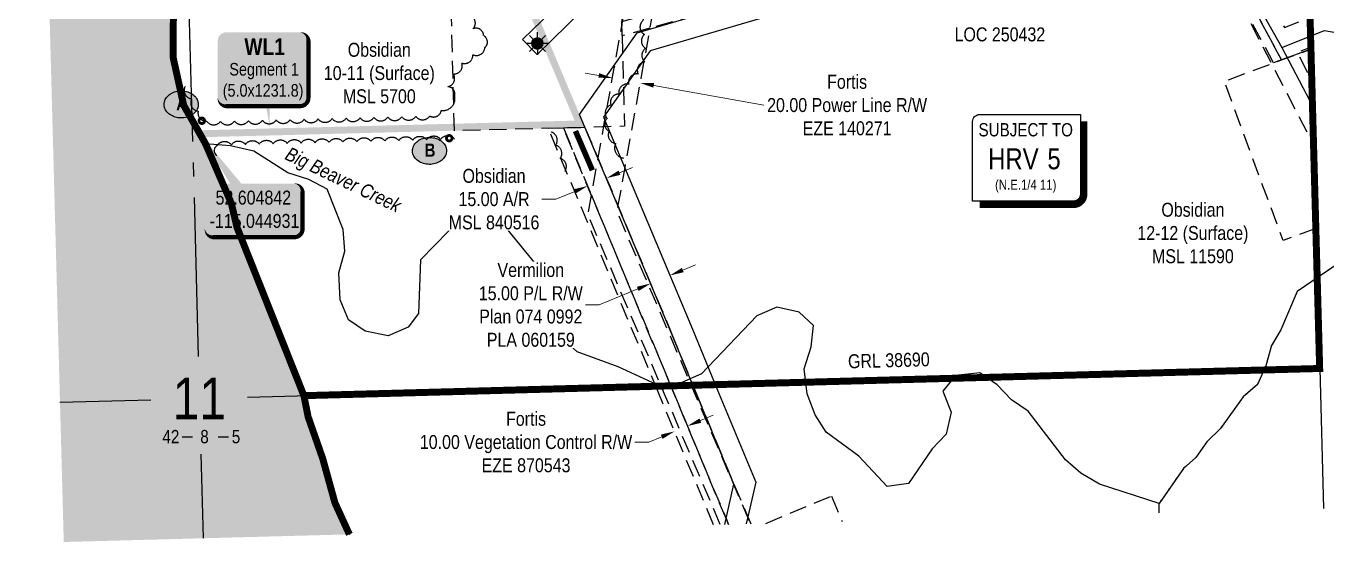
# Model space of a CAD drawing. Extents: x 632269 to 650517, y 5825252 to 5832959.
# Drawn here: x 632269 to 633201, y 5829816 to 5830186 of the extents above; entities that cross this region are included whole.
import ezdxf
from ezdxf.enums import TextEntityAlignment as Align

# ---------------------------------------------------------------- set-up
doc = ezdxf.new("R2010")
doc.units = 0
doc.header["$LTSCALE"] = 5
doc.header["$PDMODE"] = 35
doc.header["$PDSIZE"] = 10
for name, pattern in [('0', [1, 1, 0]), ('CENTERLINEX3', [5, 2.5, -1, 0.5, -1]), ('foc-ACCESSROAD', [3.75, 2.5, -1.25]), ('foc-FLOWLINE', [3.75, 2.5, -1.25]), ('foc-QUARTERLINE', [33, 25, -3, 2, -3]), ('foc-WHEELTRACKS', [2, 0.4, -1.6])]:
    doc.linetypes.add(name, pattern=pattern)
doc.layers.get('Defpoints').update_dxf_attribs({"color": 9})
for name, color, linetype in [('10', 1, 'Continuous'), ('9', 3, 'Continuous'), ('AS-POWER', 104, 'foc-POWER'), ('AS-ROADS', 254, 'Continuous'), ('C-AR', 13, 'foc-ACCESSROAD'), ('C-RW', 13, 'Continuous'), ('C-WS', 13, 'foc-ACCESSROAD'), ('C-WS-S', 8, 'Continuous'), ('CG-NOTES', 7, 'Continuous'), ('CTW', 7, 'Continuous'), ('DETAIL-T', 7, 'Continuous'), ('F-EZE', 190, 'foc-FLOWLINE'), ('F-RW', 190, 'Continuous'), ('F-VCE', 190, 'foc-FLOWLINE'), ('L-SEC', 7, 'Continuous'), ('L-SECLBL', 7, 'Continuous'), ('L-SECQ', 8, 'foc-QUARTERLINE'), ('P-PROPOSED-WL1', 10, 'Continuous'), ('P-STATION', 7, 'Continuous'), ('T-BUSH', 110, '0'), ('T-WATER', 160, 'Continuous'), ('T-WATER-H', 133, 'Continuous'), ('T-WATER-P3', 160, 'foc-WHEELTRACKS'), ('T-WATER-T', 170, 'Continuous')]:
    doc.layers.add(name, color=color, linetype=linetype)
doc.layers.add('AS-FMA BOUNDARY', color=7, linetype='CENTERLINEX3', true_color=0x008f47, transparency=0.7)
doc.layers.add('AS-TRAPPER BOUNDARY', color=7, linetype='CENTERLINEX3', true_color=0xb85c00, transparency=0.6)
doc.layers.add('AS-TRAPPER-T', color=7, linetype='Continuous', true_color=0xc26100)
for name, color, linetype, lineweight in [('C-AR-T', 13, 'Continuous', 9), ('C-WS-T', 13, 'Continuous', 9), ('F-EZE-T', 190, 'Continuous', 9), ('F-RW-T', 190, 'Continuous', 9), ('F-VCE-T', 190, 'Continuous', 9)]:
    doc.layers.add(name, color=color, linetype=linetype, lineweight=lineweight)
doc.styles.add('80', font='ARIALN.TTF', dxfattribs={"height": 10})
doc.styles.add('80CG', font='ARIALN.TTF', dxfattribs={"height": 10})
doc.styles.add('80L', font='ARIALN.TTF', dxfattribs={"height": 10})
doc.styles.add('BOLD', font='ARIALNB.TTF')
doc.styles.add('foc-LtypeFont', font='ARIALN.TTF', dxfattribs={"height": 7.35})
doc.styles.add('HRV', font='ARIALN.TTF', dxfattribs={"height": 3})
doc.styles.add('SIMPLEX', font='ARIALN.TTF')
doc.linetypes.add('foc-POWER', pattern='A,6,-1,["P",foc-LtypeFont,S=0.2,R=0,X=-0.625,Y=-0.75],-1.24,4', length=12.24)
doc.linetypes.add('foc-TOPO-flowdirection-NOLINE', pattern='A,0,[">",foc-LtypeFont,S=0.3,R=0,X=0,Y=-0.945],-20,[">",foc-LtypeFont,S=0.3,R=0,X=0,Y=-0.945],0', length=20)
doc.dimstyles.new('Compass 5 000', dxfattribs={"dimscale": 5, "dimtxt": 9, "dimasz": 2, "dimexe": 0.2, "dimexo": 0.0625, "dimgap": 0.5, "dimtad": 0, "dimtih": 1, "dimtoh": 1, "dimzin": 0, "dimdsep": 46, "dimtxsty": '80CG', "dimcen": 0.1, "dimse1": 1, "dimse2": 1, "dimclrd": 256, "dimclrt": 256, "dimaunit": 1, "dimadec": 4, "dimazin": 0, "dimtfac": 0.06, "dimtofl": 0, "dimtmove": 0, "dimatfit": 1, "dimfxl": 0.2, "dimtolj": 1, "dimtzin": 0, "dimlwd": -1, "dimarcsym": 0})

# ---------------------------------------------------------------- blocks, each defined once
blk = doc.blocks.new('L-SECLBL')
at = {"layer": '9', "color": 7}
for p, q in [((-5.08, -27.83), (-12.29, -27.83)), ((20.7, -27.83), (13.5, -27.83))]:
    blk.add_line(p, q, dxfattribs=at)
at = {"layer": '10', "color": 2, "style": 'SIMPLEX'}
blk.add_attdef('SEC', text='', height=30, dxfattribs=at).set_placement((0, 0), align=Align.MIDDLE)
at = {"layer": '10', "color": 5, "style": '80L'}
blk.add_attdef('TWP', text='', height=9.5, dxfattribs=at).set_placement((-14.43, -27.37), align=Align.MIDDLE_RIGHT)
blk.add_attdef('RGE', text='', height=9.5, dxfattribs=at).set_placement((3.62, -27.37), align=Align.MIDDLE_CENTER)
blk.add_attdef('MER', text='', height=9.5, dxfattribs=at).set_placement((23.17, -27.37), align=Align.MIDDLE_LEFT)
blk = doc.blocks.new('*D384')
at = {"layer": 'C-AR-T', "transparency": 16777216}
for p, q in [((632897.44, 5830286.98), (632894.77, 5830296.62)), ((632910.83, 5830238.62), (632922.45, 5830196.63)), ((632922.45, 5830196.63), (632932.45, 5830196.63))]:
    blk.add_line(p, q, dxfattribs=at)
for points in [[(632899.04, 5830287.42), (632895.83, 5830286.53), (632900.11, 5830277.34)], [(632912.43, 5830239.07), (632909.22, 5830238.18), (632908.16, 5830248.26)]]:
    blk.add_solid(points, dxfattribs=at)
at = {"layer": 'Defpoints', "color": 0, "transparency": 16777216}
for p in [(632900.11, 5830277.34), (632753.42, 5830236.73), (632761.47, 5830207.65)]:
    blk.add_point(p, dxfattribs=at)
at = {"layer": 'C-AR-T', "transparency": 16777216, "insert": (632966.72, 5830196.63), "char_height": 10, "width": 452.2735, "attachment_point": 5, "style": '80CG'}
blk.add_mtext('\\A1;Obsidian\\P30.18 A/R\\PLOC 250432', dxfattribs=at)
blk = doc.blocks.new('*D385')
at = {"layer": 'C-AR-T', "transparency": 16777216}
for p, q in [((632694.16, 5830080.86), (632703.4, 5830084.7)), ((632648.54, 5830061.87), (632638.54, 5830061.87)), ((632662.03, 5830067.49), (632648.54, 5830061.87))]:
    blk.add_line(p, q, dxfattribs=at)
for points in [[(632693.52, 5830082.4), (632694.8, 5830079.32), (632684.93, 5830077.02)], [(632661.39, 5830069.03), (632662.67, 5830065.95), (632671.26, 5830071.33)]]:
    blk.add_solid(points, dxfattribs=at)
at = {"layer": 'Defpoints', "color": 0, "transparency": 16777216}
for p in [(632683.94, 5830079.39), (632670.27, 5830073.7), (632671.26, 5830071.33)]:
    blk.add_point(p, dxfattribs=at)
at = {"layer": 'C-AR-T', "transparency": 16777216, "insert": (632604.26, 5830061.87), "char_height": 10, "attachment_point": 5, "style": '80CG', "bg_fill": 3, "box_fill_scale": 1.1, "bg_fill_color": 256, "bg_fill_true_color": 13158600, "bg_fill_transparency": 0}
blk.add_mtext('\\A1;Obsidian\\P15.00 A/R\\PMSL 840516', dxfattribs=at)
blk = doc.blocks.new('*D389')
at = {"layer": 'Defpoints', "color": 0, "transparency": 16777216}
for p in [(632689.55, 5830151.1), (632708.82, 5830145.27), (632709.23, 5830147.56)]:
    blk.add_point(p, dxfattribs=at)
at = {"layer": 'F-EZE-T', "transparency": 16777216}
for p, q in [((632679.3, 5830150.57), (632669.45, 5830152.34)), ((632718.66, 5830143.5), (632797.66, 5830129.31))]:
    blk.add_line(p, q, dxfattribs=at)
for points in [[(632679.59, 5830152.21), (632679, 5830148.93), (632689.14, 5830148.8)], [(632718.95, 5830145.14), (632718.37, 5830141.86), (632708.82, 5830145.27)]]:
    blk.add_solid(points, dxfattribs=at)
at = {"layer": 'F-EZE-T', "transparency": 16777216, "insert": (632857.25, 5830129.31), "char_height": 10, "attachment_point": 5, "style": '80CG'}
blk.add_mtext('\\A1;Fortis\\P20.00 Power Line R/W\\PEZE 140271', dxfattribs=at)
blk = doc.blocks.new('*D390')
at = {"layer": 'Defpoints', "color": 0, "transparency": 16777216}
for p in [(632713.61, 5830008.24), (632727.43, 5830014.02), (632730.27, 5830007.22)]:
    blk.add_point(p, dxfattribs=at)
at = {"layer": 'F-RW-T', "transparency": 16777216}
for p, q in [((632739.5, 5830011.08), (632748.72, 5830014.94)), ((632707.23, 5829997.58), (632679.68, 5829986.06)), ((632679.68, 5829986.06), (632669.68, 5829986.06))]:
    blk.add_line(p, q, dxfattribs=at)
for points in [[(632738.85, 5830012.62), (632740.14, 5830009.54), (632730.27, 5830007.22)], [(632706.59, 5829999.12), (632707.87, 5829996.05), (632716.46, 5830001.44)]]:
    blk.add_solid(points, dxfattribs=at)
at = {"layer": 'F-RW-T', "transparency": 16777216, "insert": (632630.59, 5829986.06), "char_height": 10, "attachment_point": 5, "style": '80CG', "bg_fill": 3, "box_fill_scale": 1.1, "bg_fill_color": 256, "bg_fill_true_color": 13158600, "bg_fill_transparency": 0}
blk.add_mtext('\\A1;Vermilion\\P15.00 P/L R/W\\PPlan 074 0992\\PPLA 060159', dxfattribs=at)
blk = doc.blocks.new('*D394')
at = {"layer": 'Defpoints', "color": 0, "transparency": 16777216}
for p in [(632690.14, 5829999.93), (632699.38, 5830003.77), (632733.62, 5829895.44)]:
    blk.add_point(p, dxfattribs=at)
at = {"layer": 'F-VCE-T', "transparency": 16777216}
for p, q in [((632752.09, 5829903.13), (632761.33, 5829906.97)), ((632715.11, 5829887.74), (632705.11, 5829887.74)), ((632724.39, 5829891.6), (632715.11, 5829887.74))]:
    blk.add_line(p, q, dxfattribs=at)
for points in [[(632751.45, 5829904.67), (632752.74, 5829901.59), (632742.86, 5829899.29)], [(632723.75, 5829893.14), (632725.03, 5829890.06), (632733.62, 5829895.44)]]:
    blk.add_solid(points, dxfattribs=at)
at = {"layer": 'F-VCE-T', "transparency": 16777216, "insert": (632627.18, 5829887.74), "char_height": 10, "attachment_point": 5, "style": '80CG'}
blk.add_mtext('\\A1;Fortis\\P10.00 Vegetation Control R/W\\PEZE 870543', dxfattribs=at)
blk = doc.blocks.new('GAS')
h = blk.add_hatch(color=255)
h.dxf.hatch_style = 1
edge = h.paths.add_edge_path()
edge.add_arc((0, 0), 0.9, 0, 360)
for p, q in [((-0.81, 0), (-1.62, 0)), ((-0.57, 0.57), (-1.14, 1.14)), ((0, 0.81), (0, 1.62)), ((0.57, 0.57), (1.14, 1.14)), ((1.62, 0), (0.81, 0)), ((-0.57, -0.57), (-1.14, -1.14)), ((0, -0.81), (0, -1.62)), ((1.14, -1.14), (0.57, -0.57))]:
    blk.add_line(p, q)
blk.add_circle((0, 0), 0.8)
blk = doc.blocks.new('HRV')
blk.add_lwpolyline([(-35.14, 31.6), (37.21, 31.6), (37.21, -25.54, -0.414214), (32.21, -30.54), (-40.14, -30.54), (-40.14, 26.6, -0.414214)], format="xyb", close=True)
at = {"const_width": 5, "flags": 128}
blk.add_lwpolyline([(-35.14, -33.04), (32.21, -33.04, 0.414214), (39.71, -25.54), (39.71, 26.6)], format="xyb", dxfattribs=at)
at = {"style": '80L'}
blk.add_text('SUBJECT TO', height=9.5, dxfattribs=at).set_placement((-2.01, 13.06), align=Align.BOTTOM_CENTER)
blk.add_attdef('(N.W.1/4 00)', text='', height=7.12, dxfattribs=at).set_placement((-2.01, -24.45), align=Align.BOTTOM_CENTER)
at = {"layer": 'CTW', "color": 3, "style": 'HRV'}
blk.add_text('HRV', height=15, dxfattribs=at).set_placement((-10.88, -0.18), align=Align.MIDDLE_CENTER)
blk.add_attdef('0', text='', height=15, dxfattribs=at).set_placement((18.28, -0.18), align=Align.MIDDLE_CENTER)
blk = doc.blocks.new('*U721')
h = blk.add_hatch(color=254)
edge = h.paths.add_edge_path()
edge.add_line((-26.5, -34.46), (26.5, -34.46))
edge.add_arc((26.5, -28.46), 6, 270, 360)
edge.add_line((32.5, -28.46), (32.5, 12.5))
edge.add_arc((26.5, 12.5), 6, 0, 90)
edge.add_line((26.5, 18.5), (-26.5, 18.5))
edge.add_arc((-26.5, 12.5), 6, 90, 180)
edge.add_line((-32.5, 12.5), (-32.5, -28.46))
edge.add_arc((-26.5, -28.46), 6, 180, 270)
at = {"color": 1, "true_color": 0xff1414, "flags": 128}
blk.add_lwpolyline([(-26.5, -34.46, 3, 3, 0), (26.5, -34.46, 3, 3, 0.414214), (32.5, -28.46, 3, 3, 0), (32.5, 12.5, 3, 0, 0.414214), (26.5, 18.5, 0, 0, 0), (-26.5, 18.5, 0, 0, 0.414214), (-32.5, 12.5, 0, 0, 0), (-32.5, -28.46, 0, 3, 0.414214)], format="xyseb", close=True, dxfattribs=at)
blk.add_lwpolyline([(4.91, -50.47, 0, 7.5, 0), (0, 0, 0, 0, 0)], format="xyseb", dxfattribs=at)
at = {"color": 1, "true_color": 0xff1414}
for tag, p, height, style in [('TEMP_AREA_W1_001', (-9.21, 2.24), 12, 'BOLD'), ('ENTER_TEXT_001', (-30.66, -12.93), 9, '80')]:
    blk.add_attdef(tag, p, '', height=height, dxfattribs=dict(at, style=style))
blk = doc.blocks.new('*U723')
h = blk.add_hatch(color=254)
edge = h.paths.add_edge_path()
edge.add_line((-29, -20), (29, -20))
edge.add_arc((29, -14), 6, 270, 360)
edge.add_line((35, -14), (35, 12.5))
edge.add_arc((29, 12.5), 6, 0, 90)
edge.add_line((29, 18.5), (-29, 18.5))
edge.add_arc((-29, 12.5), 6, 90, 180)
edge.add_line((-35, 12.5), (-35, -14))
edge.add_arc((-29, -14), 6, 180, 270)
at = {"color": 1, "flags": 128}
blk.add_lwpolyline([(-38.6, 54.19, 0, 10, 0), (0, 0, 5, 5, 0)], format="xyseb", dxfattribs=at)
blk.add_lwpolyline([(-29, -20, 3, 3, 0), (29, -20, 3, 3, 0.414214), (35, -14, 3, 3, 0), (35, 12.5, 3, 0, 0.414214), (29, 18.5, 0, 0, 0), (-29, 18.5, 0, 0, 0.414214), (-35, 12.5, 0, 0, 0), (-35, -14, 0, 3, 0.414214)], format="xyseb", close=True, dxfattribs=at)
at = {"color": 1, "style": '80'}
blk.add_attdef('ENTER_TEXT_001', (-37.03, -4.99), '', height=10, dxfattribs=at)
blk = doc.blocks.new('AA')
at = {"const_width": 4}
blk.add_lwpolyline([(-1, 0, 1), (1, 0, 1)], format="xyb", close=True, dxfattribs=at)
blk.add_circle((0, 0), 2)
blk = doc.blocks.new('Route_Letters')
h = blk.add_hatch(color=255)
h.dxf.hatch_style = 1
edge = h.paths.add_edge_path()
edge.add_ellipse((-0.12, 0.46), major_axis=(-11.97, 0), ratio=0.789318, start_angle=0, end_angle=360)
at = {"color": 5}
blk.add_open_spline([(-12.34, 0.46), (-12.34, -0.25), (-12.24, -0.97), (-11.72, -2.79), (-11.14, -3.88), (-9.56, -5.81), (-8.54, -6.66), (-6.22, -8.02), (-4.9, -8.54), (-2.12, -9.17), (-0.66, -9.3), (2.22, -9.13), (3.64, -8.84), (6.27, -7.89), (7.48, -7.22), (9.54, -5.6), (10.38, -4.64), (11.6, -2.54), (11.97, -1.4), (12.18, 0.91), (12.02, 2.08), (11.2, 4.3), (10.54, 5.35), (8.8, 7.2), (7.72, 7.99), (5.29, 9.24), (3.93, 9.68), (1.11, 10.18), (-0.35, 10.23), (-3.22, 9.91), (-4.61, 9.55), (-7.16, 8.47), (-8.32, 7.75), (-10.24, 6.02), (-11, 5.02), (-12.05, 2.86), (-12.32, 1.7), (-12.34, 0.52), (-12.34, 0.49), (-12.34, 0.46)], degree=3, knots=[0, 0, 0, 0, 0.219529, 0.219529, 0.575727, 0.575727, 0.931924, 0.931924, 1.288121, 1.288121, 1.644318, 1.644318, 2.000515, 2.000515, 2.356712, 2.356712, 2.712909, 2.712909, 3.069107, 3.069107, 3.425304, 3.425304, 3.781501, 3.781501, 4.137698, 4.137698, 4.493895, 4.493895, 4.850092, 4.850092, 5.20629, 5.20629, 5.562487, 5.562487, 5.918684, 5.918684, 6.274881, 6.274881, 6.283185, 6.283185, 6.283185, 6.283185], dxfattribs=at)
at = {"color": 14, "style": 'BOLD'}
blk.add_attdef('A', text='', height=9.5, dxfattribs=at).set_placement((0.22, 0.98), align=Align.MIDDLE)

msp = doc.modelspace()

# ---------------------------------------------------------------- hatches: boundary and pattern name
at = {"layer": 'P-PROPOSED-WL1', "linetype": 'Continuous'}
h = msp.add_hatch(color=256, dxfattribs=at)
h.dxf.hatch_style = 1
h.paths.add_polyline_path([(633143.391, 5830743.585), (633148.462, 5830743.72), (633134.27, 5830646.122), (633049.475, 5830324.253), (633035.427, 5830310.009), (632633.768, 5830198.22), (632669.413, 5830113.394), (632394.867, 5830106.308), (632392.074, 5830111.236), (632661.971, 5830118.202), (632626.962, 5830201.515), (633032.803, 5830314.467), (633044.981, 5830326.814), (633129.364, 5830647.122)])
at = {"layer": 'T-WATER-H'}
h = msp.add_hatch(color=256, dxfattribs=at)
h.dxf.hatch_style = 1
h.paths.add_polyline_path([(632461.181, 5830825.267), (632460.555, 5830796.991), (632467.453, 5830745.641), (632468.847, 5830731.716), (632467.863, 5830725.529), (632454.337, 5830640.505), (632452.416, 5830620.301), (632452.416, 5830620.301), (632440.74, 5830551.469), (632429.74, 5830520.304), (632420.906, 5830487.186), (632408.131, 5830458.696), (632402.762, 5830442.722), (632399.759, 5830424.011), (632396.386, 5830346.258), (632383.306, 5830286.725), (632377.739, 5830261.386), (632374.94, 5830223.19), (632374.369, 5830182.943), (632374.445, 5830162.906), (632381.894, 5830129.197), (632387.827, 5830118.728), (632397.532, 5830101.607), (632416.026, 5830058.91), (632420.079, 5830041.663), (632468.012, 5829921.046), (632471.065, 5829905.798), (632481.507, 5829875.893), (632490.257, 5829844.215), (632500.6, 5829821.604), (632295.942, 5829816.143), (632268.897, 5830820.257)])

# ---------------------------------------------------------------- linework, layer by layer
at = {"layer": 'AS-FMA BOUNDARY', "const_width": 4.998, "flags": 128}
msp.add_lwpolyline([(632461.181, 5830825.267), (632460.555, 5830796.991), (632467.453, 5830745.641), (632468.847, 5830731.716), (632467.863, 5830725.529), (632454.337, 5830640.505), (632452.416, 5830620.301), (632452.416, 5830620.301), (632440.74, 5830551.469), (632429.74, 5830520.304), (632420.906, 5830487.186), (632408.131, 5830458.696), (632402.762, 5830442.722), (632399.759, 5830424.011), (632396.386, 5830346.258), (632383.306, 5830286.725), (632377.739, 5830261.386), (632374.94, 5830223.19), (632374.369, 5830182.943), (632374.445, 5830162.906), (632381.894, 5830129.197), (632387.827, 5830118.728), (632397.532, 5830101.607), (632416.026, 5830058.91), (632420.079, 5830041.663), (632468.012, 5829921.046), (632471.065, 5829905.798), (632481.507, 5829875.893), (632490.257, 5829844.215), (632500.6, 5829821.604)], dxfattribs=at)
at = {"layer": 'AS-POWER'}
msp.add_line((633168.741, 5830170.511), (633191.156, 5830127.931), dxfattribs=at)
at = {"layer": 'AS-POWER', "flags": 128}
for points in [[(633079.573, 5830337.786), (633135.454, 5830229.702), (633168.741, 5830170.511)], [(633168.741, 5830170.511), (633199.271, 5830182.926), (633342.398, 5830157.508), (633469.948, 5829945.033), (633533.864, 5829842.511)]]:
    msp.add_lwpolyline(points, dxfattribs=at)
at = {"layer": 'AS-ROADS', "const_width": 3.999, "flags": 128}
msp.add_lwpolyline([(632662.608, 5830110.768), (632674.718, 5830082.598)], dxfattribs=at)
at = {"layer": 'AS-TRAPPER BOUNDARY', "const_width": 4.998, "flags": 128}
msp.add_lwpolyline([(632467.858, 5830725.496), (633173.868, 5830744.401), (633195.859, 5829940.523), (632468.012, 5829921.046)], dxfattribs=at)
at = {"layer": 'C-AR'}
msp.add_lwpolyline([(633180.346, 5830166.045), (633168.571, 5830161.683), (633077.135, 5830330.44), (633081.374, 5830346.439), (633088.599, 5830373.712), (633093.455, 5830364.622), (633186.95, 5830191.251), (633189.11, 5830187.245), (633189.56, 5830170.81), (633189.596, 5830169.471), (633180.346, 5830166.045)], close=True, dxfattribs=at)
for points in [[(632772.208, 5829828.787), (632770.489, 5829832.918), (632732.557, 5829924.049), (632653.919, 5830112.994), (632669.413, 5830113.394), (632731.233, 5829966.279), (632748.337, 5829924.494), (632776.174, 5829857.647), (632786.158, 5829834.14), (632788.251, 5829829.212)], [(632799.111, 5829829.499), (632846.105, 5829849.059), (632853.646, 5829830.941)]]:
    msp.add_lwpolyline(points, dxfattribs=at)
at = {"layer": 'C-RW', "flags": 128}
msp.add_lwpolyline([(632624.701, 5830176.385), (632635.155, 5830165.635), (632667.715, 5830197.296), (633020.547, 5830295.495), (633063.147, 5830329.81), (633144.087, 5830644.165), (633158.603, 5830743.992), (633143.391, 5830743.585), (633129.364, 5830647.122), (633049.866, 5830338.367), (633013.548, 5830309.112), (632660.006, 5830210.716)], close=True, dxfattribs=at)
at = {"layer": 'C-WS', "flags": 128}
for points in [[(632575.881, 5830110.98), (632572.717, 5830232.75), (632694.508, 5830235.947), (632695.724, 5830189.335), (632697.686, 5830114.124)], [(633193.113, 5830040.933), (633169.644, 5830032.215), (633127.499, 5830146.406), (633161.418, 5830159.022), (633162.888, 5830159.569), (633168.571, 5830161.683), (633180.346, 5830166.045), (633189.596, 5830169.471), (633190.212, 5830146.965), (633191.339, 5830105.762), (633191.47, 5830100.991), (633191.844, 5830087.322), (633193.113, 5830040.933)]]:
    msp.add_lwpolyline(points, close=True, dxfattribs=at)
at = {"layer": 'F-EZE', "flags": 128}
msp.add_lwpolyline([(632766.393, 5829828.634), (632725.728, 5829923.857), (632671.53, 5830050.769), (632674.028, 5830064.676), (632678.857, 5830091.56), (632682.717, 5830113.057), (632683.727, 5830118.674), (632684.164, 5830121.11), (632690.448, 5830156.096), (632699.642, 5830207.293), (632985.663, 5830285.644), (632993.552, 5830290.578), (632996.809, 5830292.616), (633006.75, 5830298.834), (633030.547, 5830313.717), (633036.008, 5830317.132), (633043.456, 5830321.791), (633059.183, 5830331.626), (633070.47, 5830342.782), (633072.65, 5830359.639), (633057.732, 5830366.986), (633114.633, 5830607.33), (633119.289, 5830626.997), (633138.893, 5830709.811), (633146.91, 5830743.679), (633167.591, 5830744.233), (633080.86, 5830377.884), (633088.644, 5830373.881), (633094.313, 5830371.259), (633093.455, 5830364.622), (633090.261, 5830339.911), (633170.598, 5830184.882), (633186.95, 5830191.251), (633188.979, 5830192.041), (633189.11, 5830187.245), (633189.56, 5830170.81), (633179.84, 5830167.024), (633190.212, 5830146.965), (633191.339, 5830105.762), (633191.47, 5830100.991), (633161.418, 5830159.022), (633123.286, 5830232.657), (633077.315, 5830321.435), (633075.929, 5830320.064), (633073.839, 5830317.999), (633071.662, 5830315.849), (633012.631, 5830278.927), (633008.236, 5830276.178), (632999.432, 5830270.672), (632993.777, 5830267.135), (632717.093, 5830191.343), (632715.941, 5830184.931), (632715.535, 5830182.672), (632711.442, 5830159.879), (632697.939, 5830084.698), (632693.066, 5830057.571), (632692.267, 5830053.121), (632747.211, 5829924.462), (632786.027, 5829833.57), (632787.892, 5829829.202)], dxfattribs=at)
at = {"layer": 'F-RW'}
msp.add_lwpolyline([(632769.523, 5829828.716), (632770.489, 5829832.918), (632776.174, 5829857.647), (632748.337, 5829924.494), (632731.233, 5829966.279), (632665.569, 5830122.542), (632706.906, 5830181.113), (632999.984, 5830267.338), (632973.833, 5830356.429), (632985.971, 5830384.096), (633050.136, 5830439.598), (633059.946, 5830428.257), (632998.342, 5830374.97), (632989.76, 5830355.409), (633018.593, 5830257.182), (632716.147, 5830168.201), (632682.601, 5830120.669), (632746.467, 5829968.691), (632764.394, 5829924.946), (632791.867, 5829858.974), (632786.158, 5829834.14), (632785.005, 5829829.126)], dxfattribs=at)
at = {"layer": 'F-VCE'}
for points in [[(632715.876, 5830184.567), (632695.993, 5830179.034), (632695.724, 5830189.335), (633067.199, 5830292.723), (633074.901, 5830321.96), (633075.929, 5830320.064), (633081.857, 5830309.121), (633075.405, 5830284.63), (632715.876, 5830184.567)], [(633168.571, 5830161.683), (633162.888, 5830159.569), (633123.287, 5830232.657), (633081.844, 5830309.145), (633075.929, 5830320.064), (633074.893, 5830321.976), (633077.135, 5830330.44), (633168.571, 5830161.683)]]:
    msp.add_lwpolyline(points, close=True, dxfattribs=at)
msp.add_lwpolyline([(632761.488, 5829828.504), (632721.844, 5829923.747), (632643.195, 5830112.718), (632653.919, 5830112.994), (632674.028, 5830064.676), (632732.557, 5829924.049), (632770.489, 5829832.918), (632772.208, 5829828.787)], dxfattribs=at)
at = {"layer": 'L-SEC'}
for p, q in [((633173.868, 5830744.401), (633195.859, 5829940.523)), ((633195.859, 5829940.523), (633198.607, 5829840.064))]:
    msp.add_line(p, q, dxfattribs=at)
at = {"layer": 'L-SECQ'}
for p, q in [((632371.524, 5830722.916), (632392.367, 5829949.03)), ((632427.658, 5829919.972), (633195.859, 5829940.523)), ((632293.242, 5829916.376), (632358.423, 5829918.12)), ((632394.25, 5829879.079), (632395.873, 5829818.834))]:
    msp.add_line(p, q, dxfattribs=at)
at = {"layer": 'T-BUSH', "flags": 128}
for points in [[(632576.054, 5830135.818, 0.4937487), (632571.104, 5830142.488, 0.5205671), (632575.158, 5830151.626, 0.5205671), (632581.265, 5830159.382, 0.5205671), (632589.084, 5830165.464, 0.5205671), (632597.696, 5830170.54, 0.5205671), (632596.805, 5830179.129, 0.5205671), (632589.372, 5830184.123, 0.5205671), (632586.941, 5830193.82, 0.5205671), (632587.986, 5830203.262, 0.5205671), (632592.146, 5830212.058, 0.5205671), (632602.055, 5830213.38, 0.5205671), (632605.278, 5830206.02, 0.5205671), (632611.808, 5830204.679, 0.5205671), (632621.226, 5830208.032, 0.5205671), (632629.957, 5830207.843, 0.5205671), (632638.292, 5830204.183, 0.5205671), (632648.151, 5830205.835, 0.5205671), (632657.999, 5830207.549, 0.5205671), (632667.821, 5830209.412, 0.5205671), (632676.61, 5830206.338, 0.5205671), (632686.201, 5830208.549, 0.5205671), (632695.857, 5830211.139, 0.5205671), (632705.513, 5830213.728, 0.5205671), (632715.144, 5830216.405, 0.5205671), (632724.768, 5830219.108, 0.5205671), (632734.393, 5830221.812, 0.5205671), (632744.017, 5830224.515, 0.5205671), (632753.641, 5830227.218, 0.5205671), (632763.265, 5830229.921, 0.5205671), (632772.888, 5830232.63, 0.5205671), (632782.508, 5830235.348, 0.5205671), (632792.105, 5830238.144, 0.5205671), (632801.623, 5830241.2, 0.5205671), (632811.141, 5830244.256, 0.5205671), (632820.659, 5830247.313, 0.5205671), (632830.179, 5830250.362, 0.5205671), (632839.767, 5830253.192, 0.5205671), (632849.355, 5830256.022, 0.5205671), (632858.943, 5830258.852, 0.5205671), (632868.53, 5830261.682, 0.5205671), (632878.149, 5830264.404, 0.5205671), (632887.778, 5830267.09, 0.5205671), (632897.408, 5830269.776, 0.5205671), (632907.037, 5830272.462, 0.5205671), (632916.666, 5830275.148, 0.5205671), (632925.247, 5830279.786, 0.5205671), (632934.26, 5830283.501, 0.5205671), (632943.977, 5830285.849, 0.5205671), (632953.694, 5830288.196, 0.5205671), (632963.07, 5830291.566, 0.5205671), (632972.244, 5830295.536, 0.5205671), (632981.419, 5830299.506, 0.5205671), (632986.412, 5830305.643, 0.5205671), (632984.132, 5830316.541)], [(633080.435, 5830310.231, 0.5205671), (633075.591, 5830316.766, 0.5205671), (633069.211, 5830309.07, 0.5205671), (633062.831, 5830301.374, 0.5205671), (633054.498, 5830296.069, 0.5205671), (633045.682, 5830291.356, 0.5205671), (633036.903, 5830286.575, 0.5205671), (633028.158, 5830281.732, 0.5205671), (633019.731, 5830276.769, 0.5205671), (633023.079, 5830267.35, 0.5205671), (633026.295, 5830257.979, 0.5205671), (633017.581, 5830253.081, 0.5205671), (633008.426, 5830249.571, 0.5205671), (632998.504, 5830250.18, 0.5205671), (632992.406, 5830256.141, 0.5205671), (632987.262, 5830262.941, 0.5205671), (632977.417, 5830261.565, 0.5205671), (632967.661, 5830259.385, 0.5205671), (632957.905, 5830257.205, 0.5205671), (632948.149, 5830255.025, 0.5205671), (632938.279, 5830253.467, 0.5205671), (632928.385, 5830252.035, 0.5205671), (632918.596, 5830250.087, 0.5205671), (632908.924, 5830247.558, 0.5205671), (632899.253, 5830245.029, 0.5205671), (632889.581, 5830242.5, 0.5205671), (632879.91, 5830239.971, 0.5205671), (632870.506, 5830236.644, 0.5205671), (632861.268, 5830232.823, 0.5205671), (632852.83, 5830227.678, 0.5205671), (632845.143, 5830221.286, 0.5205671), (632835.586, 5830219.212, 0.5205671), (632825.666, 5830217.972, 0.5205671), (632815.746, 5830216.732, 0.5205671), (632805.827, 5830215.492, 0.5205671), (632795.907, 5830214.252, 0.5205671), (632785.995, 5830212.967, 0.5205671), (632776.159, 5830211.179, 0.5205671), (632766.324, 5830209.391, 0.5205671), (632756.488, 5830207.603, 0.5205671), (632746.653, 5830205.815, 0.5205671), (632737.101, 5830203.137, 0.5205671), (632728.047, 5830198.9, 0.5205671), (632718.985, 5830194.678, 0.5205671), (632710.948, 5830189.881, 0.5205671), (632711.961, 5830179.936, 0.5205671), (632712.975, 5830169.99, 0.5205671), (632712.386, 5830160.374, 0.5205671), (632707.54, 5830151.63, 0.5205671), (632700.724, 5830144.36, 0.5205671), (632693.705, 5830137.242, 0.5205671), (632687.943, 5830129.457, 0.5205671), (632685.256, 5830119.836, 0.5205671), (632686.751, 5830110.686, 0.5205671), (632691.422, 5830101.847, 0.5205671), (632696.967, 5830091.353, 0.5205671)], [(632382.848, 5830142.635, 0.5205671), (632387.574, 5830133.827, 0.5205671), (632392.3, 5830125.018, 0.5205671), (632398.327, 5830117.858, 0.5205671), (632408.267, 5830117.654, 0.5205671), (632418.26, 5830117.912, 0.5205671), (632428.254, 5830118.17, 0.5205671), (632438.247, 5830118.428, 0.5205671), (632448.241, 5830118.685, 0.5205671), (632458.234, 5830118.943, 0.5205671), (632468.228, 5830119.201, 0.5205671), (632478.221, 5830119.459, 0.5205671), (632488.214, 5830119.717, 0.5205671), (632498.208, 5830119.975, 0.5205671), (632508.201, 5830120.233, 0.5205671), (632518.195, 5830120.491, 0.5205671), (632528.188, 5830120.749, 0.5205671), (632538.182, 5830121.007, 0.5205671), (632548.175, 5830121.265, 0.5205671), (632558.168, 5830121.523, 0.5205671), (632566.489, 5830125.475, 0.5205671), (632576.054, 5830135.818, 0.5205671)], [(632405.581, 5830093.126, -0.5205671), (632406.089, 5830100.597, -0.5205671), (632416.083, 5830100.855, -0.5205671), (632426.076, 5830101.113, -0.5205671), (632436.07, 5830101.371, -0.5205671), (632446.063, 5830101.629, -0.5205671), (632456.056, 5830101.887, -0.5205671), (632466.05, 5830102.145, -0.5205671), (632476.043, 5830102.403, -0.5205671), (632486.037, 5830102.661, -0.5205671), (632496.03, 5830102.919, -0.5205671), (632506.024, 5830103.177, -0.5205671), (632516.017, 5830103.435, -0.5205671), (632526.01, 5830103.693, -0.5205671), (632536.004, 5830103.951, -0.5205671), (632545.997, 5830104.209, -0.5205671), (632555.991, 5830104.467, -0.5205671), (632565.984, 5830104.724, -0.5205671), (632575.978, 5830104.982)], [(632654.948, 5830081.727, 0.5205671), (632651.684, 5830091.175, 0.5205671), (632648.42, 5830100.624, 0.5205671), (632645.155, 5830110.073)]]:
    msp.add_lwpolyline(points, format="xyb", dxfattribs=at)
at = {"layer": 'T-WATER'}
msp.add_lwpolyline([(632374.94, 5830223.19), (632374.369, 5830182.943), (632374.445, 5830162.906), (632381.894, 5830129.197), (632387.827, 5830118.728), (632397.532, 5830101.607), (632416.026, 5830058.91), (632420.079, 5830041.663), (632468.012, 5829921.046), (632471.065, 5829905.798), (632481.507, 5829875.893), (632490.257, 5829844.215), (632500.6, 5829821.604)], dxfattribs=at)
at = {"layer": 'T-WATER', "flags": 128}
msp.add_lwpolyline([(633080.889, 5829836.951), (633080.764, 5829843.673), (633038.076, 5829857.521), (633024.839, 5829865.446), (633013.817, 5829875.148), (632986.944, 5829909.961), (632974.948, 5829918.152), (632964.837, 5829928.903), (632952.383, 5829937.353), (632934.8, 5829935.389), (632925.949, 5829924.241), (632931.89, 5829909.224), (632928.287, 5829893.323), (632918.192, 5829882.825), (632901.217, 5829858.109), (632885.859, 5829855.959), (632865.638, 5829877.655), (632842.165, 5829894.956), (632834.469, 5829907.348), (632828.725, 5829922.235), (632826.499, 5829940.271), (632831.54, 5829956.114), (632833.25, 5829971.353), (632822.817, 5829980.796), (632806.85, 5829984.459), (632792.552, 5829978.324), (632752.82, 5829936.722), (632738.719, 5829930.522), (632721.136, 5829928.756), (632693.232, 5829941.788), (632663.702, 5829952.398), (632653.008, 5829962.167), (632638.642, 5830009.71), (632611.052, 5830043.736), (632597.755, 5830050.088), (632581.347, 5830048.915), (632551.447, 5830018.399), (632550.216, 5829980.015), (632542.668, 5829970.244), (632528.371, 5829964.044), (632512.012, 5829967.382), (632500.015, 5829975.507), (632494.012, 5829989.801), (632493.155, 5830009.023), (632497.348, 5830024.662), (632496.243, 5830040.223), (632484.693, 5830069.076), (632471.589, 5830075.891), (632456.467, 5830080.736), (632432.02, 5830096.206), (632415.528, 5830100.067), (632397.532, 5830101.606)], dxfattribs=at)
at = {"layer": 'T-WATER', "linetype": 'foc-TOPO-flowdirection-NOLINE', "flags": 128}
msp.add_lwpolyline([(633080.889, 5829836.951), (633080.764, 5829843.673), (633038.076, 5829857.521), (633024.839, 5829865.446), (633013.817, 5829875.148), (632986.944, 5829909.961), (632974.948, 5829918.152), (632964.837, 5829928.903), (632952.383, 5829937.353), (632934.8, 5829935.389), (632925.949, 5829924.241), (632931.89, 5829909.224), (632928.287, 5829893.323), (632918.192, 5829882.825), (632901.217, 5829858.109), (632885.859, 5829855.959), (632865.638, 5829877.655), (632842.165, 5829894.956), (632834.469, 5829907.348), (632828.725, 5829922.235), (632826.499, 5829940.271), (632831.54, 5829956.114), (632833.25, 5829971.353), (632822.817, 5829980.796), (632806.85, 5829984.459), (632792.552, 5829978.324), (632752.82, 5829936.722), (632738.719, 5829930.522), (632721.136, 5829928.756), (632693.232, 5829941.788), (632663.702, 5829952.398), (632653.008, 5829962.167), (632638.642, 5830009.71), (632611.052, 5830043.736), (632597.755, 5830050.088), (632581.347, 5830048.915), (632551.447, 5830018.399), (632550.216, 5829980.015), (632542.668, 5829970.244), (632528.371, 5829964.044), (632512.012, 5829967.382), (632500.015, 5829975.507), (632494.012, 5829989.801), (632493.155, 5830009.023), (632497.348, 5830024.662), (632496.243, 5830040.223), (632484.693, 5830069.076), (632471.589, 5830075.891), (632456.467, 5830080.736), (632432.02, 5830096.206), (632415.528, 5830100.067), (632397.532, 5830101.606)], dxfattribs=at)
at = {"layer": 'T-WATER-P3', "flags": 128}
msp.add_lwpolyline([(633284.595, 5830049.379), (633259.919, 5830038.566), (633228.373, 5830028.832), (633179.651, 5829995.627), (633167.984, 5829968.122), (633161.226, 5829956.917), (633157.29, 5829942.52), (633151.194, 5829929.026), (633141.091, 5829920.227), (633124.763, 5829897.608), (633114.991, 5829887.894), (633107.055, 5829876.679), (633098.257, 5829868.931), (633080.764, 5829843.673)], dxfattribs=at)
at = {"layer": 'T-WATER-P3', "linetype": 'foc-TOPO-flowdirection-NOLINE', "flags": 128}
msp.add_lwpolyline([(633284.595, 5830049.379), (633259.919, 5830038.566), (633228.373, 5830028.832), (633179.651, 5829995.627), (633167.984, 5829968.122), (633161.226, 5829956.917), (633157.29, 5829942.52), (633151.194, 5829929.026), (633141.091, 5829920.227), (633124.763, 5829897.608), (633114.991, 5829887.894), (633107.055, 5829876.679), (633098.257, 5829868.931), (633080.764, 5829843.673)], dxfattribs=at)

# ---------------------------------------------------------------- block references
at = {"layer": 'C-WS-S', "xscale": 4.999999999999962, "yscale": 4.999999999999962, "zscale": 4.999999999999962}
msp.add_blockref('GAS', (632635.333, 5830173.514), dxfattribs=at)
at = {"layer": 'CG-NOTES'}
ref = msp.add_blockref('*U721', (632438.783, 5830162.996), dxfattribs=dict(at, xscale=0.9990826203757268, yscale=0.9990826203757268, zscale=0.9990826203757268))
ref.add_attrib('TEMP_AREA_W1_001', 'WL1', (632425.383, 5830165.238), dxfattribs={"layer": '0', "color": 1, "true_color": 0xff1414, "height": 11.989, "style": 'BOLD'})
ref.add_attrib('ENTER_TEXT_001', 'Segment 1', (632414.592, 5830150.531), dxfattribs={"layer": '0', "color": 1, "true_color": 0xff1414, "height": 8.9917, "style": '80'})
ref.add_attrib('ENTER_TEXT_002', '(5.0x1231.8)', (632409.863, 5830135.391), dxfattribs={"layer": '0', "color": 1, "true_color": 0xff1414, "height": 8.99174, "style": '80'})
at = {"layer": 'CG-NOTES', "xscale": 0.9993441075749935, "yscale": 0.9993441075749935, "zscale": 0.9993441075749935}
msp.add_blockref('HRV', (632987.255, 5830091.019), dxfattribs=at).add_auto_attribs({'(N.W.1/4 00)': '(N.E.1/4 11)', '0': '5'})
at = {"layer": 'DETAIL-T'}
ref = msp.add_blockref('*U723', (632432.059, 5830054.604), dxfattribs=dict(at, xscale=0.999675, yscale=0.999675, zscale=0.999675))
ref.add_attrib('ENTER_TEXT_001', '52.604842', (632404.718, 5830058.025), dxfattribs={"layer": '0', "color": 1, "height": 9.9968, "style": '80'})
ref.add_attrib('ENTER_TEXT_002', '-115.044931', (632400.432, 5830041.323), dxfattribs={"layer": '0', "color": 1, "height": 9.99675, "style": '80'})
at = {"layer": 'L-SECLBL'}
msp.add_blockref('L-SECLBL', (632393.174, 5829919.049), dxfattribs=at).add_auto_attribs({'SEC': '11', 'TWP': '42', 'RGE': '8', 'MER': '5'})
at = {"layer": 'P-STATION'}
ref = msp.add_blockref('Route_Letters', (632380.22, 5830129.358), dxfattribs=dict(at, xscale=0.9993181160249874, yscale=0.9993181160249874, zscale=0.9993181160249874))
ref.add_attrib('A', 'A', dxfattribs={"layer": '0', "color": 170, "height": 9.494, "style": 'BOLD'}).set_placement((632380.445, 5830130.333), align=Align.MIDDLE)
at = {"layer": 'P-STATION', "xscale": 0.9993181160249874, "yscale": 0.9993181160249874, "zscale": 0.9993181160249874}
msp.add_blockref('AA', (632394.854, 5830118.124), dxfattribs=at)

# ---------------------------------------------------------------- texts
at = {"layer": 'AS-TRAPPER-T', "insert": (632887.144, 5829946.309), "char_height": 9.99669, "width": 58.10941, "attachment_point": 5, "rotation": 1.53384, "style": '80CG'}
msp.add_mtext('\\A1;GRL 38690', dxfattribs=at)
at = {"layer": 'C-WS-T', "insert": (632522.054, 5830152.255), "char_height": 9.99669, "width": 90.42477, "attachment_point": 5, "style": '80CG'}
msp.add_mtext('\\A1;Obsidian\\P10-11 (Surface)\\PMSL 5700', dxfattribs=at)
at = {"layer": 'T-WATER-T', "insert": (632495.647, 5830074.556), "char_height": 9.99669, "width": 90.45204, "attachment_point": 5, "rotation": 334.39749, "style": '80CG'}
msp.add_mtext('\\A1;{\\fArial Narrow|b0|i1|c0|p34;Big Beaver Creek}', dxfattribs=at)

# ---------------------------------------------------------------- dimensions: what is measured, and where the dimension line sits
at = {"layer": 'C-AR-T'}
dim = msp.add_linear_dim(base=(632900.107, 5830277.341), p1=(632761.472, 5830207.651), p2=(632753.421, 5830236.733), angle=105.474109, text='Obsidian\\P30.18 A/R\\PLOC 250432', dimstyle='Compass 5 000', dxfattribs=at)
dim.commit()
dim.dimension.update_dxf_attribs({"geometry": '*D384', "text_midpoint": (632966.72, 5830196.633), "dimtype": 161})

# ---------------------------------------------------------------- next in the draw order: texts
at = {"layer": 'C-WS-T', "insert": (633105.019, 5830037.591), "char_height": 9.99669, "width": 78.9688, "attachment_point": 5, "style": '80CG', "bg_fill": 3, "box_fill_scale": 1.15, "bg_fill_color": 256, "bg_fill_true_color": 256, "bg_fill_transparency": 0}
msp.add_mtext('\\A1;Obsidian\\P12-12 (Surface)\\PMSL 11590', dxfattribs=at)

# ---------------------------------------------------------------- next in the draw order: dimensions: what is measured, and where the dimension line sits
at = {"layer": 'C-AR-T'}
dim = msp.add_linear_dim(base=(632671.26, 5830071.329), p1=(632683.944, 5830079.393), p2=(632670.272, 5830073.703), angle=202.596913, text='Obsidian\\P15.00 A/R\\PMSL 840516', dimstyle='Compass 5 000', override={"dimtfill": 1}, dxfattribs=at)
dim.commit()
dim.dimension.update_dxf_attribs({"geometry": '*D385', "text_midpoint": (632604.258, 5830061.874), "dimtype": 161})

# ---------------------------------------------------------------- next in the draw order: block references
at = {"layer": 'P-STATION', "xscale": 0.9993181160249874, "yscale": 0.9993181160249874, "zscale": 0.9993181160249874}
msp.add_blockref('AA', (632572.146, 5830105.595), dxfattribs=at)
at = {"layer": 'P-STATION'}
ref = msp.add_blockref('Route_Letters', (632558.132, 5830096.068), dxfattribs=dict(at, xscale=0.9993181160249874, yscale=0.9993181160249874, zscale=0.9993181160249874))
ref.add_attrib('A', 'B', dxfattribs={"layer": '0', "color": 170, "height": 9.494, "style": 'BOLD'}).set_placement((632558.356, 5830097.042), align=Align.MIDDLE)

# ---------------------------------------------------------------- next in the draw order: dimensions: what is measured, and where the dimension line sits
at = {"layer": 'F-EZE-T'}
dim = msp.add_linear_dim(base=(632708.818, 5830145.269), p1=(632689.55, 5830151.096), p2=(632709.229, 5830147.561), angle=349.818008, text='Fortis\\P20.00 Power Line R/W\\PEZE 140271', dimstyle='Compass 5 000', dxfattribs=at)
dim.commit()
dim.dimension.update_dxf_attribs({"geometry": '*D389', "text_midpoint": (632857.249, 5830129.313), "dimtype": 161})
at = {"layer": 'F-RW-T'}
dim = msp.add_linear_dim(base=(632730.271, 5830007.222), p1=(632713.612, 5830008.243), p2=(632727.427, 5830014.022), angle=22.700428, text='Vermilion\\P15.00 P/L R/W\\PPlan 074 0992\\PPLA 060159', dimstyle='Compass 5 000', override={"dimtfill": 1}, dxfattribs=at)
dim.commit()
dim.dimension.update_dxf_attribs({"geometry": '*D390', "text_midpoint": (632630.593, 5829986.057), "dimtype": 161})

# ---------------------------------------------------------------- next in the draw order: dimensions: what is measured, and where the dimension line sits
at = {"layer": 'F-VCE-T'}
dim = msp.add_linear_dim(base=(632733.624, 5829895.442), p1=(632699.377, 5830003.771), p2=(632690.139, 5829999.926), angle=202.596767, text='Fortis\\P10.00 Vegetation Control R/W\\PEZE 870543', dimstyle='Compass 5 000', dxfattribs=at)
dim.commit()
dim.dimension.update_dxf_attribs({"geometry": '*D394', "text_midpoint": (632627.182, 5829887.737), "dimtype": 161})

doc.saveas('drawing.dxf')
